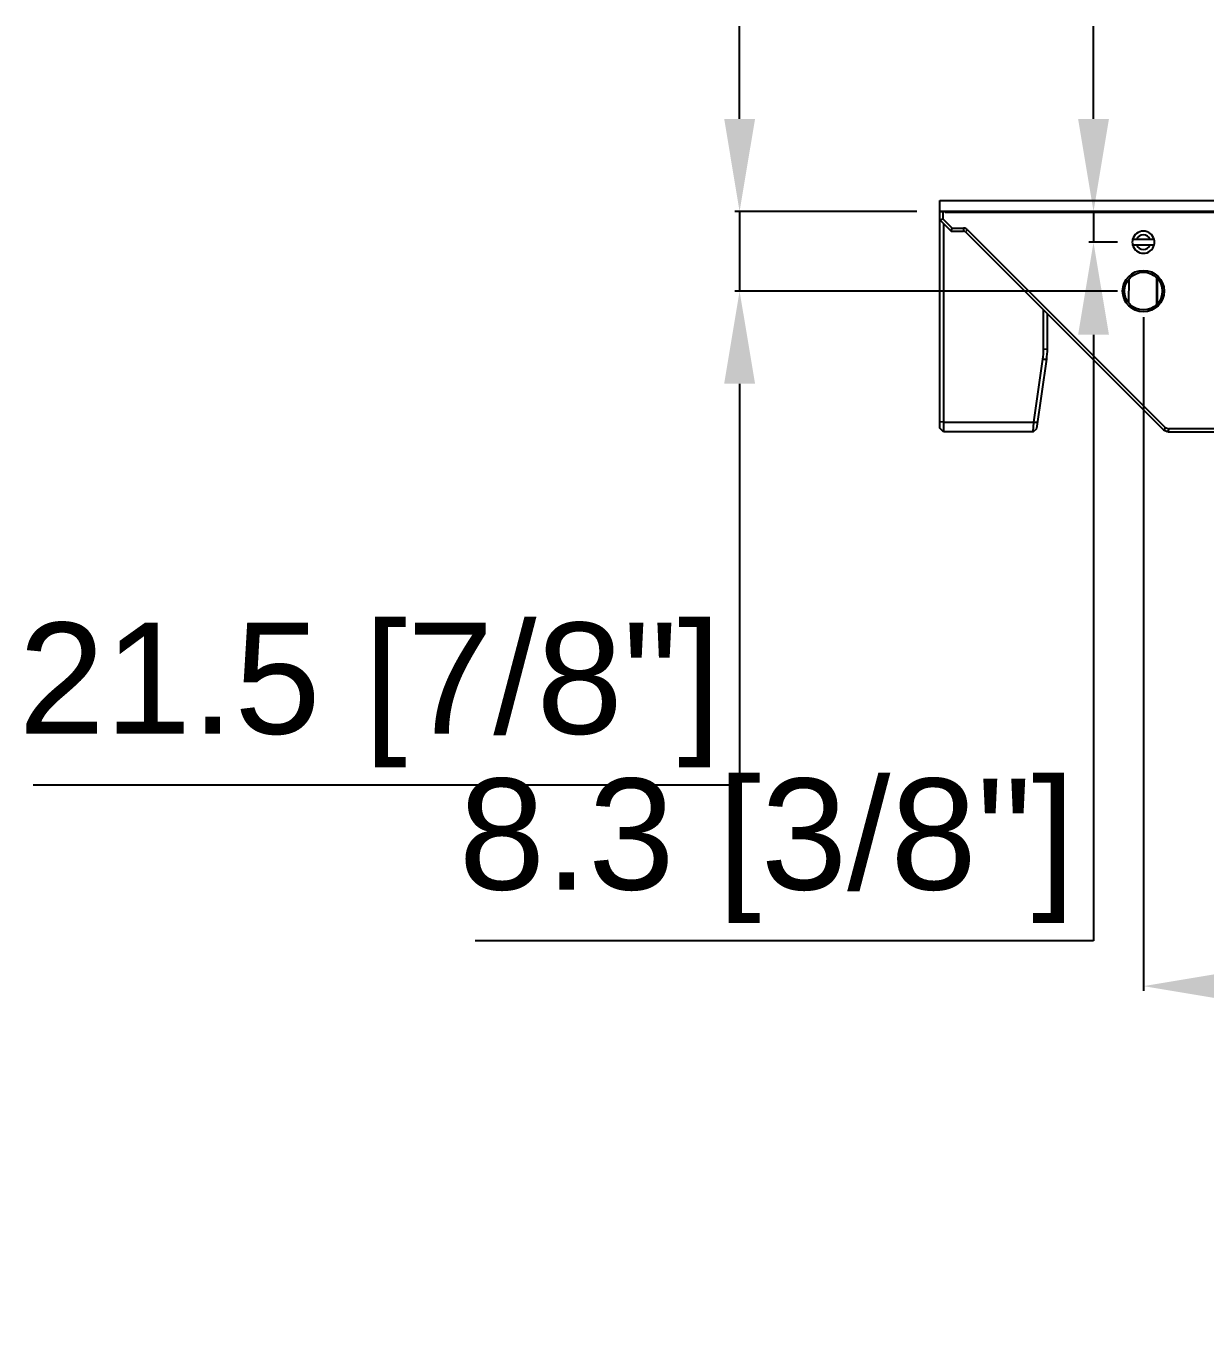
# Model space of a CAD drawing. Header units: millimetres. Extents: x -1070 to 42146, y 1440 to 12921.
# Drawn here: x 414 to 732.3, y 2163.7 to 2518.6 of the extents above; entities that cross this region are included whole.
import ezdxf

# ---------------------------------------------------------------- set-up
doc = ezdxf.new("R2010")
doc.units = ezdxf.units.MM
for name, color, linetype in [('DIM', 4, 'Continuous'), ('DW-PLUS-500X750实线CONTINUOUS', 7, 'Continuous'), ('HOLDER-001实线CONTINUOUS', 7, 'Continuous')]:
    doc.layers.add(name, color=color, linetype=linetype)
doc.styles.get("Standard").update_dxf_attribs({"font": 'arial.ttf'})
doc.dimstyles.new('ISO-200', dxfattribs={"dimtxt": 30, "dimasz": 25, "dimexe": 1.25, "dimexo": 5, "dimgap": 5, "dimtad": 1, "dimtoh": 1, "dimdec": 1, "dimdsep": 46, "dimtxsty": 'Standard', "dimcen": 2.5, "dimadec": 0, "dimazin": 0, "dimtfac": 1, "dimtdec": 1, "dimtmove": 0, "dimatfit": 3, "dimfxl": 1, "dimarcsym": 0})

# ---------------------------------------------------------------- blocks, each defined once
blk = doc.blocks.new('*D49')
at = {"layer": 'Defpoints', "color": 0, "transparency": 16777216}
for p in [(715.52, 2445.13), (1105.52, 2445.13), (1105.52, 2259.48)]:
    blk.add_point(p, dxfattribs=at)
at = {"layer": 'DIM', "color": 0, "lineweight": -2, "transparency": 16777216}
for p, q in [((715.52, 2440.13), (715.52, 2258.23)), ((1105.52, 2440.13), (1105.52, 2258.23)), ((740.52, 2259.48), (1080.52, 2259.48))]:
    blk.add_line(p, q, dxfattribs=at)
at = {"layer": 'DIM', "color": 0, "transparency": 16777216}
for points in [[(740.52, 2263.64), (740.52, 2255.31), (715.52, 2259.48)], [(1080.52, 2263.64), (1080.52, 2255.31), (1105.52, 2259.48)]]:
    blk.add_solid(points, dxfattribs=at)
at = {"layer": 'DIM', "color": 0, "lineweight": -3, "transparency": 16777216, "insert": (900.03, 2303.32), "char_height": 30, "attachment_point": 2}
blk.add_mtext('390 [1\'-3 3/8"]', dxfattribs=at)
blk = doc.blocks.new('*D51')
at = {"layer": 'Defpoints', "color": 0, "transparency": 16777216}
for p in [(659.42, 2468.63), (702.06, 2460.33), (713.52, 2460.33)]:
    blk.add_point(p, dxfattribs=at)
at = {"layer": 'DIM', "color": 0, "lineweight": -2, "transparency": 16777216}
for p, q in [((702.06, 2493.63), (702.06, 2518.63)), ((664.42, 2468.63), (703.31, 2468.63)), ((702.06, 2468.63), (702.06, 2460.33)), ((708.52, 2460.33), (700.81, 2460.33)), ((702.06, 2435.33), (702.06, 2271.7)), ((702.06, 2271.7), (535.15, 2271.7))]:
    blk.add_line(p, q, dxfattribs=at)
at = {"layer": 'DIM', "color": 0, "transparency": 16777216}
for points in [[(697.9, 2493.63), (706.23, 2493.63), (702.06, 2468.63)], [(697.9, 2435.33), (706.23, 2435.33), (702.06, 2460.33)]]:
    blk.add_solid(points, dxfattribs=at)
at = {"layer": 'DIM', "color": 0, "lineweight": -3, "transparency": 16777216, "insert": (697.06, 2315.54), "char_height": 30, "attachment_point": 3}
blk.add_mtext('8.3 [3/8"]', dxfattribs=at)
blk = doc.blocks.new('*D52')
at = {"layer": 'Defpoints', "color": 0, "transparency": 16777216}
for p in [(659.42, 2468.63), (606.55, 2447.13), (713.52, 2447.13)]:
    blk.add_point(p, dxfattribs=at)
at = {"layer": 'DIM', "color": 0, "lineweight": -2, "transparency": 16777216}
for p, q in [((606.55, 2493.63), (606.55, 2518.63)), ((654.42, 2468.63), (605.3, 2468.63)), ((606.55, 2468.63), (606.55, 2447.13)), ((708.52, 2447.13), (605.3, 2447.13)), ((606.55, 2422.13), (606.55, 2313.77)), ((606.55, 2313.77), (415.87, 2313.77))]:
    blk.add_line(p, q, dxfattribs=at)
at = {"layer": 'DIM', "color": 0, "transparency": 16777216}
for points in [[(602.39, 2493.63), (610.72, 2493.63), (606.55, 2468.63)], [(602.39, 2422.13), (610.72, 2422.13), (606.55, 2447.13)]]:
    blk.add_solid(points, dxfattribs=at)
at = {"layer": 'DIM', "color": 0, "lineweight": -3, "transparency": 16777216, "insert": (601.55, 2357.61), "char_height": 30, "attachment_point": 3}
blk.add_mtext('21.5 [7/8"]', dxfattribs=at)

msp = doc.modelspace()

# ---------------------------------------------------------------- linework, layer by layer
at = {"color": 1, "lineweight": -3}
msp.add_lwpolyline([(660.622, 2471.634), (1160.622, 2471.634), (1160.622, 2468.634), (660.622, 2468.634)], close=True, dxfattribs=at)
at = {"layer": 'DW-PLUS-500X750实线CONTINUOUS', "color": 7, "lineweight": -3}
for p, q in [((660.622, 2410.134), (660.622, 2468.634)), ((660.622, 2468.634), (662.522, 2468.634)), ((660.622, 2466.334), (661.422, 2466.666)), ((661.422, 2468.634), (661.422, 2466.666)), ((661.422, 2466.666), (663.953, 2464.134)), ((662.022, 2468.334), (662.022, 2468.634)), ((785.022, 2468.334), (662.022, 2468.334)), ((662.522, 2468.334), (662.522, 2468.634)), ((675.522, 2468.634), (675.522, 2468.334)), ((675.522, 2468.634), (677.522, 2468.634)), ((675.99, 2468.634), (675.99, 2468.334)), ((677.053, 2468.634), (677.053, 2468.334)), ((677.522, 2468.634), (677.522, 2468.334)), ((694.99, 2468.334), (694.99, 2468.634)), ((694.99, 2468.634), (696.507, 2468.634)), ((695.007, 2468.634), (695.007, 2468.334)), ((695.506, 2468.634), (695.506, 2468.334)), ((696.007, 2468.634), (696.007, 2468.334)), ((696.507, 2468.634), (696.507, 2468.334)), ((702.49, 2468.634), (702.49, 2468.334)), ((702.49, 2468.634), (704.49, 2468.634)), ((702.959, 2468.634), (702.959, 2468.334)), ((704.022, 2468.634), (704.022, 2468.334)), ((704.49, 2468.634), (704.49, 2468.334)), ((710.474, 2468.634), (710.474, 2468.334)), ((710.474, 2468.634), (711.99, 2468.634)), ((710.974, 2468.634), (710.974, 2468.334)), ((711.475, 2468.634), (711.475, 2468.334)), ((711.974, 2468.634), (711.974, 2468.334)), ((711.99, 2468.334), (711.99, 2468.634)), ((660.622, 2466.334), (663.622, 2463.334)), ((661.622, 2465.334), (661.622, 2409.134)), ((663.622, 2463.334), (663.953, 2464.134)), ((663.622, 2463.334), (666.999, 2463.334)), ((663.953, 2464.134), (666.999, 2464.134)), ((666.999, 2464.134), (666.999, 2463.334)), ((668.06, 2463.695), (667.494, 2463.129)), ((667.494, 2463.129), (720.924, 2409.7)), ((668.06, 2463.695), (721.421, 2410.334)), ((711.601, 2443.998), (711.694, 2450.41)), ((719.022, 2450.811), (719.022, 2443.457)), ((719.364, 2443.781), (719.364, 2450.488)), ((688.603, 2431.423), (688.603, 2442.021)), ((689.622, 2431.556), (689.622, 2441.002)), ((688.603, 2431.423), (689.622, 2431.556)), ((685.984, 2411.743), (688.412, 2428.738)), ((686.747, 2410.009), (689.421, 2428.727)), ((688.412, 2428.738), (689.421, 2428.727)), ((661.622, 2411.743), (660.622, 2411.873)), ((661.622, 2409.134), (660.622, 2410.134)), ((661.622, 2411.743), (685.984, 2411.743)), ((685.738, 2409.134), (685.984, 2411.743)), ((685.738, 2409.134), (686.747, 2410.009)), ((685.738, 2409.134), (686.747, 2410.009)), ((685.984, 2411.743), (686.993, 2411.732)), ((721.002, 2409.621), (720.924, 2409.7)), ((720.924, 2409.7), (722.289, 2409.134)), ((721.421, 2410.334), (721.124, 2409.617)), ((721.421, 2410.334), (722.386, 2409.934)), ((722.386, 2409.934), (722.089, 2409.217)), ((741.305, 2409.934), (722.386, 2409.934)), ((685.738, 2409.134), (661.622, 2409.134)), ((721.002, 2409.621), (721.019, 2409.661)), ((722.289, 2409.134), (747.941, 2409.134))]:
    msp.add_line(p, q, dxfattribs=at)
for radius in [5.6, 5.1]:
    msp.add_circle((715.522, 2447.134), radius, dxfattribs=at)
for centre, radius, start, end in [((666.999, 2462.634), 1.5, 45, 90), ((666.999, 2462.634), 0.7, 45, 90), ((669.644, 2431.42), 18.959, 351.86786, 0.00755), ((669.622, 2431.556), 20, 351.8699, 0), ((722.791, 2413.945), 4.679, 247.52953, 248.94143)]:
    msp.add_arc(centre, radius, start, end, dxfattribs=at)
msp.add_open_spline([(721.109, 2409.579), (721.394, 2409.469), (721.688, 2409.383), (721.97, 2409.267)], degree=3, dxfattribs=at)
at = {"layer": 'HOLDER-001实线CONTINUOUS', "color": 7, "lineweight": -3}
for p, q in [((712.604, 2459.634), (718.439, 2459.634)), ((718.426, 2461.084), (712.617, 2461.084))]:
    msp.add_line(p, q, dxfattribs=at)
for radius, start, end in [(3, 14.47793, 165.52236), (3, 165.52249, 193.4934), (3, 193.49381, 346.50646), (2, 200.48802, 339.51259), (2, 22.02504, 157.97562), (3, 346.5066, 14.47751)]:
    msp.add_arc((715.522, 2460.334), radius, start, end, dxfattribs=at)

# ---------------------------------------------------------------- dimensions: what is measured, and where the dimension line sits
at = {"layer": 'DIM', "color": 7, "lineweight": -3}
for base, p2, picture, middle in [((606.555, 2447.134), (713.522, 2447.134), '*D52', (508.71, 2313.773)), ((702.063, 2460.334), (713.522, 2460.334), '*D51', (616.108, 2271.7))]:
    dim = msp.add_linear_dim(base=base, p1=(659.422, 2468.634), p2=p2, angle=270, dimstyle='ISO-200', dxfattribs=at)
    dim.commit()
    dim.dimension.update_dxf_attribs({"geometry": picture, "text_midpoint": middle, "dimtype": 160})
dim = msp.add_linear_dim(base=(1105.522, 2259.477), p1=(715.522, 2445.134), p2=(1105.522, 2445.134), dimstyle='ISO-200', dxfattribs=at)
dim.commit()
dim.dimension.update_dxf_attribs({"geometry": '*D49', "text_midpoint": (900.028, 2259.477), "dimtype": 160})

doc.saveas('drawing.dxf')
